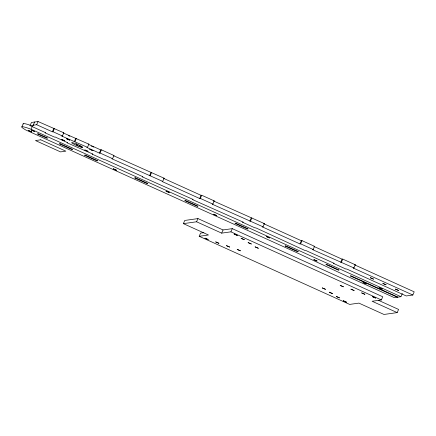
<?xml version="1.0" encoding="UTF-8"?>
<svg xmlns="http://www.w3.org/2000/svg" width="436" height="436" viewBox="0 0 436 436"><rect width="100%" height="100%" fill="white"/><g stroke="black" fill="none" stroke-linecap="round" stroke-linejoin="round"><path stroke-width="0.65" d="M21.816 126.92L23.195 123.737M412.821 295.019L353.264 268.053L353.928 267.96L355.302 264.777L354.642 264.87L414.2 291.837L412.821 295.019L406.216 295.946L346.658 268.985L345.999 269.077L333.458 263.399L334.118 263.306L305.909 250.537L305.249 250.629L255.758 227.826L255.093 227.919L242.558 222.246L243.217 222.153L192.407 199.535L193.066 199.443L142.25 176.831L142.91 176.738L105.299 159.707L104.64 159.799L92.1 154.126L92.759 154.033L67.024 142.774L67.684 142.681L55.143 137.002L54.484 137.095L45.082 132.838L45.742 132.746L30.068 125.65L31.447 122.467L38.057 121.535L63.792 132.795L62.413 135.983L61.754 136.076L87.489 147.335L88.868 144.147L63.727 133.16M402.308 293.504L400.929 296.693L394.297 297.625L347.279 276.337L295.336 252.019L25.768 129.972A17.435 1.76 23.4 0 1 31.054 129.23L32.428 126.048M33.082 125.263L34.749 121.998M30.068 125.65L36.678 124.718L38.057 121.535M36.678 124.718L52.353 131.814L53.726 128.631M52.353 131.814L53.012 131.721L54.391 128.538M74.294 141.749L75.668 138.566M74.954 141.656L76.333 138.474M76.098 145.215A6.104 0.616 23.4 0 1 71.771 142.567A6.104 0.616 23.4 0 1 78.415 144.888C87.87 149.428 79.674 147.036 76.098 145.215L76.791 143.624M77.559 145.853L78.017 144.79M78.998 146.436L79.456 145.373M80.317 146.921L80.78 145.864M81.428 147.286L81.886 146.224M87.489 147.335L86.829 147.428L99.37 153.101L100.749 149.919L101.408 149.826L113.943 155.505L112.57 158.688L111.905 158.78L162.721 181.392L164.1 178.21L113.284 155.598L113.943 155.505M99.37 153.101L100.029 153.009L101.408 149.826M149.521 175.812L150.9 172.623M150.18 175.719L151.559 172.531M203.879 232.644L200.576 233.107L199.198 236.29L208.446 234.993L183.371 223.641L184.75 220.453L197.966 218.594L223.041 229.952L232.29 228.649L382.748 296.769L381.375 299.952L372.121 301.254L397.196 312.607L398.575 309.424L378.394 300.284M162.721 181.392L162.061 181.485L199.672 198.516L201.05 195.333L201.71 195.241L214.25 200.914L212.872 204.097L212.212 204.19L263.022 226.807L264.401 223.624L213.591 201.007L214.25 200.914M199.672 198.516L200.337 198.424L201.71 195.241M183.371 223.641L196.587 221.782L197.966 218.594M196.587 221.782L221.662 233.135L223.041 229.952M221.662 233.135L230.917 231.832L232.29 228.649M249.828 221.221L251.201 218.038M250.487 221.128L251.866 217.946M263.022 226.807L262.363 226.9L299.979 243.931L301.358 240.743L302.017 240.65L314.558 246.329L313.179 249.512L312.519 249.605L353.928 267.96M299.979 243.931L300.638 243.833L302.017 240.65M340.729 262.379L342.107 259.191L342.767 259.098L355.302 264.777M341.388 262.287L342.767 259.098M33.349 125.187L33.725 125.165M63.133 132.887L63.792 132.795M88.868 144.147L88.208 144.24L100.749 149.919M164.1 178.21L163.435 178.302L201.05 195.333M264.401 223.624L263.742 223.717L301.358 240.743M314.558 246.329L313.893 246.422L342.107 259.191M397.196 312.607L383.98 314.465L358.904 303.113L349.656 304.41L199.198 236.29M91.298 146.093L91.849 146.256M68.261 135.618L68.953 135.863M69.362 136.027L69.782 136.206M92.639 146.561L93.053 146.747M53.012 131.721L62.413 135.983M100.029 153.009L112.57 158.688M200.337 198.424L212.872 204.097M300.638 243.833L313.179 249.512M31.054 129.23L400.929 296.693M397.943 297.107L350.925 275.825L350.255 275.917L397.272 297.205M230.917 231.832L381.375 299.952M93.451 146.932L93.794 147.106M23.255 124.058A17.435 1.76 23.4 0 1 30.275 125.268M28.487 130.522L31.654 131.901L28.487 130.522M31.436 130.108L34.602 131.487L31.436 130.108M61.601 139.422L64.768 140.801L61.601 139.422M66.506 138.73L69.673 140.114L66.506 138.73M84.873 149.957L88.039 151.341L84.873 149.957M89.778 149.265L92.944 150.649L89.778 149.265M113.278 168.814L116.445 170.198L113.278 168.814M166.072 191.148L169.239 192.532L166.072 191.148M213.58 214.229L216.746 215.613L213.58 214.229M205.007 238.16L208.179 239.544L205.007 238.16M215.744 241.915L218.91 243.293L215.744 241.915M234.143 234.056L237.309 235.44L234.143 234.056M226.48 245.664L229.647 247.049L226.48 245.664M241.141 238.334L244.307 239.718L241.141 238.334M237.217 249.414L240.383 250.798L237.217 249.414M248.139 242.612L251.305 243.991L248.139 242.612M255.136 246.885L258.303 248.269L255.136 246.885M266.38 236.563L269.546 237.947L266.38 236.563M313.887 259.643L317.054 261.022L313.887 259.643M322.286 287.929L325.452 289.313L322.286 287.929M329.284 292.207L332.45 293.592L329.284 292.207M340.222 285.411L343.388 286.795L340.222 285.411M336.281 296.485L339.448 297.87L336.281 296.485M350.953 289.161L354.119 290.545L350.953 289.161M343.279 300.764L346.446 302.143L343.279 300.764M363.008 282.457L366.175 283.841L363.008 282.457M370.338 277.743L373.505 279.127L370.338 277.743M361.689 292.91L364.856 294.295L361.689 292.91M379.058 287.673L382.225 289.057L379.058 287.673M382.873 283.422L386.04 284.801L382.873 283.422M372.426 296.665L375.592 298.05L372.426 296.665M395.414 289.095L398.58 290.48L395.414 289.095M38.134 133.814L37.469 133.906L46.875 138.163L47.535 138.07L38.134 133.814M40.761 139.809L35.474 140.55L60.55 151.902L65.836 151.161L40.761 139.809M60.075 143.749L59.41 143.842L71.951 149.515L72.61 149.423L60.075 143.749M85.151 155.102L84.491 155.194L97.026 160.873L97.686 160.78L85.151 155.102M135.302 177.806L134.642 177.899L147.177 183.578L147.842 183.485L135.302 177.806M185.453 200.516L184.793 200.609L197.334 206.283L197.993 206.19L185.453 200.516M235.609 223.221L234.95 223.314L247.485 228.993L248.144 228.9L235.609 223.221M285.76 245.926L285.1 246.018L297.635 251.697L298.3 251.605L285.76 245.926M326.51 264.374L325.85 264.467L338.385 270.146L339.05 270.053L326.51 264.374"/></g></svg>
